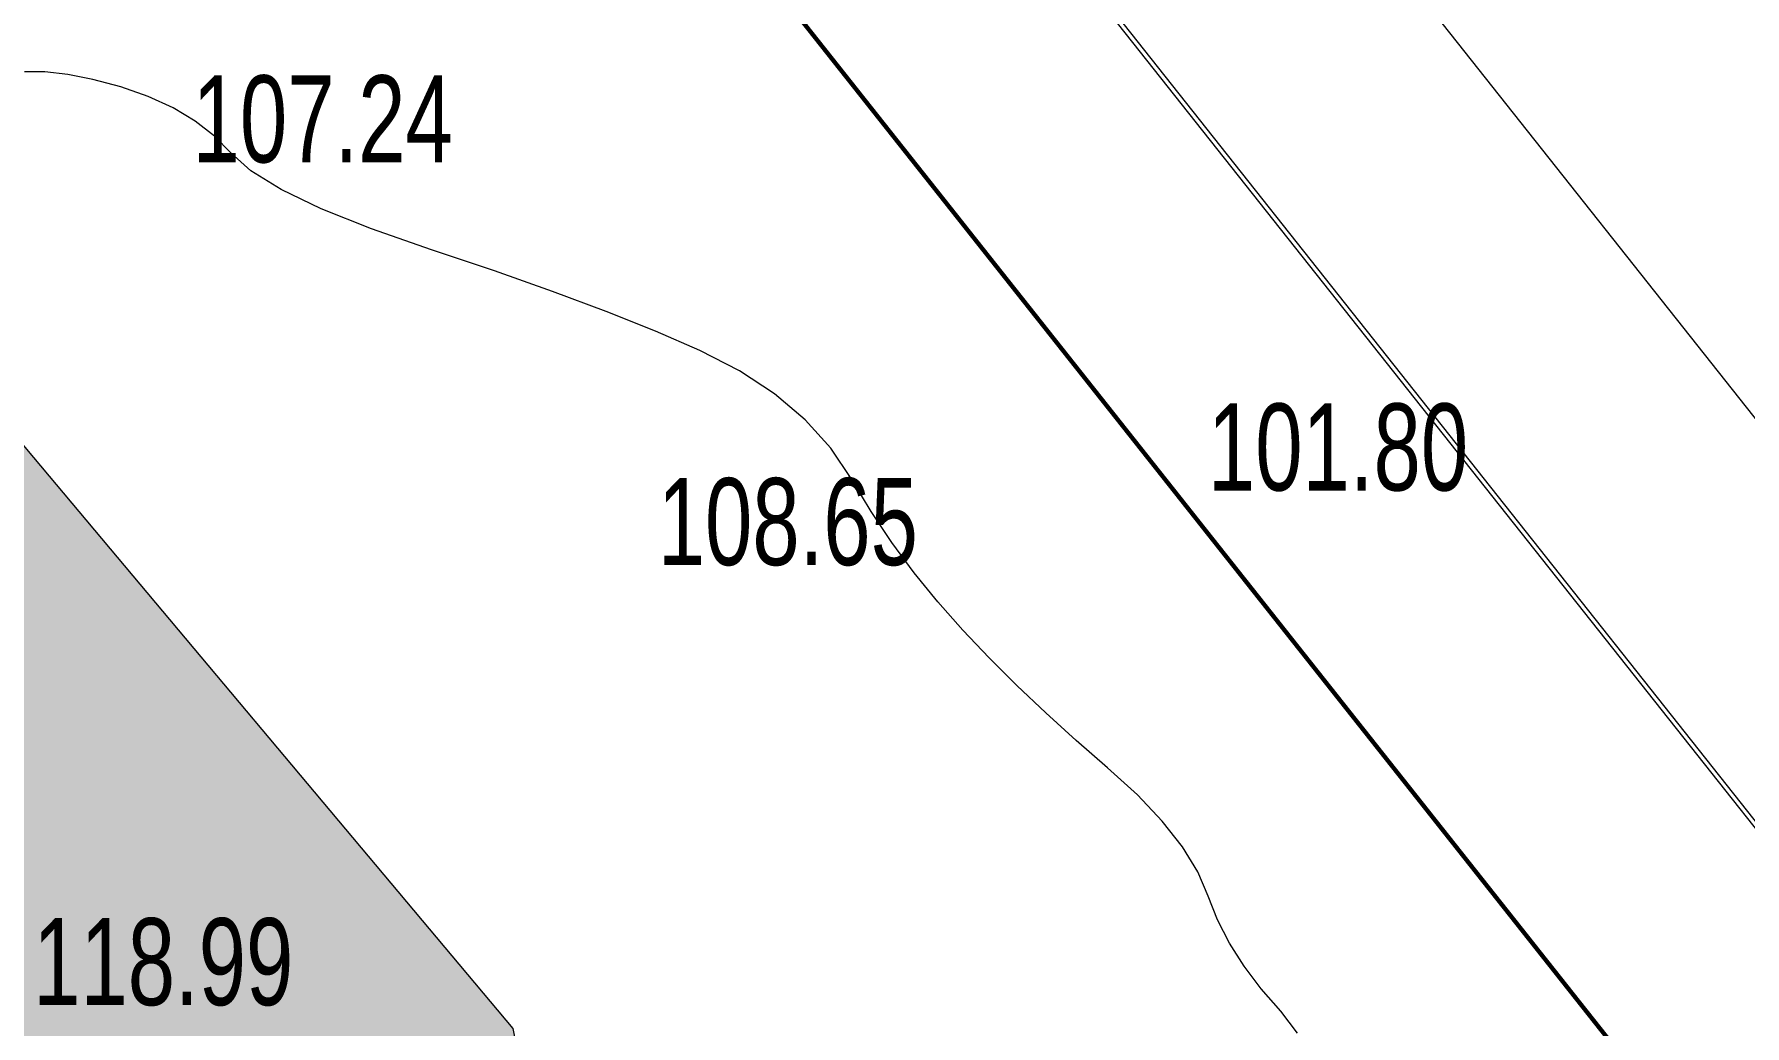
# Model space of a CAD drawing. Header units: metres. Extents: x 431006 to 434411, y 2469261 to 2473208.
# Drawn here: x 432121.8 to 432200.5, y 2472615.2 to 2472660.8 of the extents above; entities that cross this region are included whole.
import ezdxf

# ---------------------------------------------------------------- set-up
doc = ezdxf.new("R2010")
doc.units = ezdxf.units.M
doc.header["$MEASUREMENT"] = 0
for name, color, linetype, lineweight in [('CAO DO', 8, 'Continuous', 18), ('duong dat-ks', 8, 'Continuous', 18), ('duong nhua-ks', 8, 'Continuous', 18), ('MH_DongMuc_Con', 8, 'Continuous', 18), ('ranh gioi thuc vat-ks', 8, 'RAO_T_VAT', 18), ('thuc vat-ks', 8, 'Continuous', 18)]:
    doc.layers.add(name, color=color, linetype=linetype, lineweight=lineweight)
doc.styles.get("Standard").update_dxf_attribs({"font": 'arial.ttf'})
doc.linetypes.add('RAO_T_VAT', pattern='A,0,[133,ltypeshp.shx,S=0.34,R=0,X=-0.17,Y=0],-2,[133,ltypeshp.shx,S=0.08,R=0,X=0,Y=0],-1.5,[133,ltypeshp.shx,S=0.08,R=0,X=0,Y=0],-1.5,[133,ltypeshp.shx,S=0.08,R=0,X=0,Y=0],-2', length=7)

msp = doc.modelspace()

# ---------------------------------------------------------------- hatches: boundary and pattern name
at = {"layer": 'thuc vat-ks'}
h = msp.add_hatch(dxfattribs=at)
h.set_pattern_fill('217B', color=9, scale=20, style=0, pattern_type=2)
h.set_pattern_definition([(0, (14.8, 7.6), (0, 20), [0, -20]), (0, (14.76, 7.848), (0, 20), [0, -20]), (0, (14.648, 8.07), (0, 20), [0, -20]), (0, (14.47, 8.248), (0, 20), [0, -20]), (0, (14.248, 8.36), (0, 20), [0, -20]), (0, (14, 8.4), (0, 20), [0, -20]), (0, (13.752, 8.36), (0, 20), [0, -20]), (0, (13.53, 8.248), (0, 20), [0, -20]), (0, (13.352, 8.07), (0, 20), [0, -20]), (0, (13.24, 7.848), (0, 20), [0, -20]), (0, (13.2, 7.6), (0, 20), [0, -20]), (0, (13.24, 7.352), (0, 20), [0, -20]), (0, (13.352, 7.13), (0, 20), [0, -20]), (0, (13.53, 6.952), (0, 20), [0, -20]), (0, (13.752, 6.84), (0, 20), [0, -20]), (0, (14, 6.8), (0, 20), [0, -20]), (0, (14.248, 6.84), (0, 20), [0, -20]), (0, (14.47, 6.952), (0, 20), [0, -20]), (0, (14.648, 7.13), (0, 20), [0, -20]), (0, (14.76, 7.352), (0, 20), [0, -20]), (0, (6.76, 15.352), (0, 20), [0, -20]), (0, (6.648, 15.13), (0, 20), [0, -20]), (0, (6.47, 14.952), (0, 20), [0, -20]), (0, (6.248, 14.84), (0, 20), [0, -20]), (0, (6, 14.8), (0, 20), [0, -20]), (0, (5.752, 14.84), (0, 20), [0, -20]), (0, (5.53, 14.952), (0, 20), [0, -20]), (0, (5.352, 15.13), (0, 20), [0, -20]), (0, (5.24, 15.352), (0, 20), [0, -20]), (0, (5.2, 15.6), (0, 20), [0, -20]), (0, (5.24, 15.848), (0, 20), [0, -20]), (0, (5.352, 16.07), (0, 20), [0, -20]), (0, (5.53, 16.248), (0, 20), [0, -20]), (0, (5.752, 16.36), (0, 20), [0, -20]), (0, (6, 16.4), (0, 20), [0, -20]), (0, (6.248, 16.36), (0, 20), [0, -20]), (0, (6.47, 16.248), (0, 20), [0, -20]), (0, (6.648, 16.07), (0, 20), [0, -20]), (0, (6.76, 15.848), (0, 20), [0, -20]), (0, (6.8, 15.6), (0, 20), [0, -20]), (0, (14, 4), (0, 20), [1.086, -18.914]), (0, (6, 12), (0, 20), [1.086, -18.914]), (90, (14, 4), (-20, 1e-15), [2.8, -17.2]), (90, (6, 12), (-20, 1e-15), [2.8, -17.2])])
h.paths.add_polyline_path([(431943.708, 2472420.797), (431928.346, 2472365.178), (431920.255, 2472339.671), (431917.415, 2472341.157), (431906.729, 2472342.103), (431900.912, 2472336.159), (431899.289, 2472323.054), (431904.158, 2472313.326), (431921.608, 2472307.517), (431946.768, 2472307.787), (431973.05, 2472304.632), (431989.282, 2472305.443), (432003.485, 2472310.712), (432013.901, 2472310.982), (432017.689, 2472312.333), (432015.798, 2472331.428), (432017.7, 2472349.167), (432028.091, 2472367.413), (432026.144, 2472384.487), (432001.905, 2472415.904), (431967.926, 2472458.748), (431961.104, 2472470.954), (431963.991, 2472479.453), (431975.131, 2472492.96), (431999.88, 2472490.278), (432021.738, 2472487.214), (432035.352, 2472490.661), (432046.281, 2472490.661), (432051.458, 2472483.959), (432056.635, 2472474.384), (432073.822, 2472463.863), (432102.468, 2472450.741), (432120.775, 2472452.892), (432142.744, 2472463.863), (432145.851, 2472463.044), (432171.765, 2472444.269), (432180.58, 2472443.845), (432187.484, 2472451.27), (432197.835, 2472478.369), (432195.118, 2472496.556), (432177.995, 2472503.614), (432170.657, 2472504.157), (432162.232, 2472512.843), (432157.906, 2472530.814), (432153.309, 2472566.498), (432143.841, 2472615.04), (432120.028, 2472643.398), (432103.847, 2472643.398), (432063.852, 2472622.359), (432031.618, 2472594.149), (432025.376, 2472589.224), (432011.441, 2472589.01), (432003.111, 2472609.045), (431993.443, 2472628.108), (431993.781, 2472641.452), (431999.531, 2472653.613), (432001.9, 2472660.517), (431992.592, 2472672.849), (431955.738, 2472692.202), (431933.351, 2472698.158), (431926.639, 2472692.172), (431914.653, 2472661.049), (431903.374, 2472625.25), (431903.374, 2472607.942), (431909.829, 2472600.476), (431940.749, 2472591.992), (431936.672, 2472577.4), (431918.431, 2472546.419), (431920.308, 2472523.13), (431932.637, 2472501.179), (431929.693, 2472470.569), (431933.981, 2472447.815)])

# ---------------------------------------------------------------- linework, layer by layer
at = {"layer": 'duong dat-ks', "color": 9, "lineweight": 0}
msp.add_lwpolyline([(431759.341, 2473182.729), (431762.54, 2473178.71), (431868.624, 2473044.478), (431907.129, 2472995.726), (431993.64, 2472885.895), (432062.608, 2472799.231), (432123.94, 2472721.873), (432139.497, 2472701.822), (432269.994, 2472537.032), (432384.616, 2472392.47), (432415.679, 2472353.287), (432453.675, 2472305.337), (432467.205, 2472288.46), (432486.332, 2472261.965), (432520.677, 2472215.464), (432618.033, 2472083.966)], dxfattribs=at)
at = {"layer": 'duong dat-ks', "color": 9, "lineweight": 0, "const_width": 0.2}
msp.add_lwpolyline([(431750.303, 2473175.939), (431753.687, 2473171.688), (431865.295, 2473031.146), (431898.27, 2472988.711), (431985.192, 2472879.228), (432053.742, 2472792.224), (432115.049, 2472714.899), (432130.603, 2472694.851), (432261.135, 2472530.016), (432375.762, 2472385.449), (432406.823, 2472346.267), (432444.839, 2472298.294), (432458.353, 2472281.437), (432477.677, 2472256.793), (432514.286, 2472210.783), (432613.885, 2472078.647)], dxfattribs=at)
at = {"layer": 'duong nhua-ks', "color": 9, "lineweight": 0}
for points in [[(431768.699, 2473189.76), (431771.707, 2473185.981), (431877.803, 2473051.733), (431916.302, 2473002.989), (432003.232, 2472893.496), (432071.787, 2472806.486), (432133.147, 2472729.094), (432148.705, 2472709.04), (432279.166, 2472544.295), (432393.784, 2472399.739), (432424.847, 2472360.555), (432462.824, 2472312.629), (432476.376, 2472295.727), (432495.726, 2472271.05), (432532.313, 2472225.067), (432589.836, 2472152.166), (432622.021, 2472111.726), (432671.347, 2472049.877), (432701.082, 2472013.155), (432742.129, 2471964.288), (432766.57, 2471936.884), (432780.902, 2471921.416), (432805.527, 2471895.79), (432839.902, 2471861.362)], [(431759.501, 2473182.85), (431762.697, 2473178.835), (431868.781, 2473044.602), (431907.286, 2472995.85), (431993.735, 2472885.939), (432062.765, 2472799.355), (432124.098, 2472721.996), (432139.654, 2472701.945), (432270.151, 2472537.156), (432384.773, 2472392.594), (432415.835, 2472353.411), (432453.832, 2472305.462), (432467.365, 2472288.582), (432486.493, 2472262.083), (432520.838, 2472215.584), (432578.325, 2472138.591), (432609.269, 2472096.569), (432652.433, 2472039.07), (432685.845, 2471995.022), (432726.438, 2471947.185), (432760.113, 2471909.72), (432795.021, 2471873.554)]]:
    msp.add_lwpolyline(points, dxfattribs=at)
at = {"layer": 'MH_DongMuc_Con', "color": 9, "lineweight": 0, "elevation": 106}
msp.add_lwpolyline([(432179.902, 2472614.837), (432179.13, 2472615.838), (432178.226, 2472616.868), (432177.44, 2472617.913), (432176.772, 2472618.973), (432176.223, 2472620.047), (432175.793, 2472621.135), (432175.311, 2472622.248), (432174.607, 2472623.393), (432173.683, 2472624.571), (432172.537, 2472625.781), (432171.17, 2472627.025), (432169.722, 2472628.286), (432168.332, 2472629.55), (432167.001, 2472630.817), (432165.728, 2472632.086), (432164.513, 2472633.358), (432163.361, 2472634.654), (432162.274, 2472635.995), (432161.253, 2472637.38), (432160.298, 2472638.81), (432159.408, 2472640.284), (432158.443, 2472641.718), (432157.262, 2472643.028), (432155.866, 2472644.214), (432154.253, 2472645.275), (432152.424, 2472646.212), (432150.382, 2472647.096), (432148.127, 2472648.002), (432145.661, 2472648.927), (432142.983, 2472649.873), (432140.094, 2472650.84), (432137.329, 2472651.8), (432135.023, 2472652.726), (432133.179, 2472653.619), (432131.794, 2472654.479), (432130.87, 2472655.305), (432130.112, 2472656.073), (432129.227, 2472656.76), (432128.214, 2472657.365), (432127.074, 2472657.888), (432125.807, 2472658.33), (432124.532, 2472658.674), (432123.368, 2472658.903), (432122.317, 2472659.018), (432121.379, 2472659.018)], dxfattribs=at)
at = {"layer": 'ranh gioi thuc vat-ks', "color": 9, "lineweight": 0, "ltscale": 3}
msp.add_lwpolyline([(432153.309, 2472566.498), (432143.841, 2472615.04), (432120.028, 2472643.398), (432103.847, 2472643.398), (432063.852, 2472622.359), (432031.618, 2472594.149), (432025.376, 2472589.224), (432011.441, 2472589.01), (432003.111, 2472609.045), (431993.443, 2472628.108), (431993.781, 2472641.452), (431999.531, 2472653.613), (432001.9, 2472660.517), (431992.592, 2472672.849), (431955.738, 2472692.202), (431933.351, 2472698.158), (431926.639, 2472692.172), (431914.653, 2472661.049), (431903.374, 2472625.25), (431903.374, 2472607.942), (431909.829, 2472600.476), (431940.749, 2472591.992), (431936.672, 2472577.4), (431918.431, 2472546.419)], dxfattribs=at)

# ---------------------------------------------------------------- texts
at = {"layer": 'CAO DO', "color": 9, "lineweight": 0, "width": 0.7}
for s, p in [('107.24', (432129.11, 2472654.86, 107.24)), ('101.80', (432175.782, 2472639.777, 101.796)), ('108.65', (432150.489, 2472636.348, 108.648)), ('118.99', (432121.779, 2472616.118, 118.987))]:
    msp.add_text(s, height=4, dxfattribs=at).set_placement(p)

doc.saveas('drawing.dxf')
